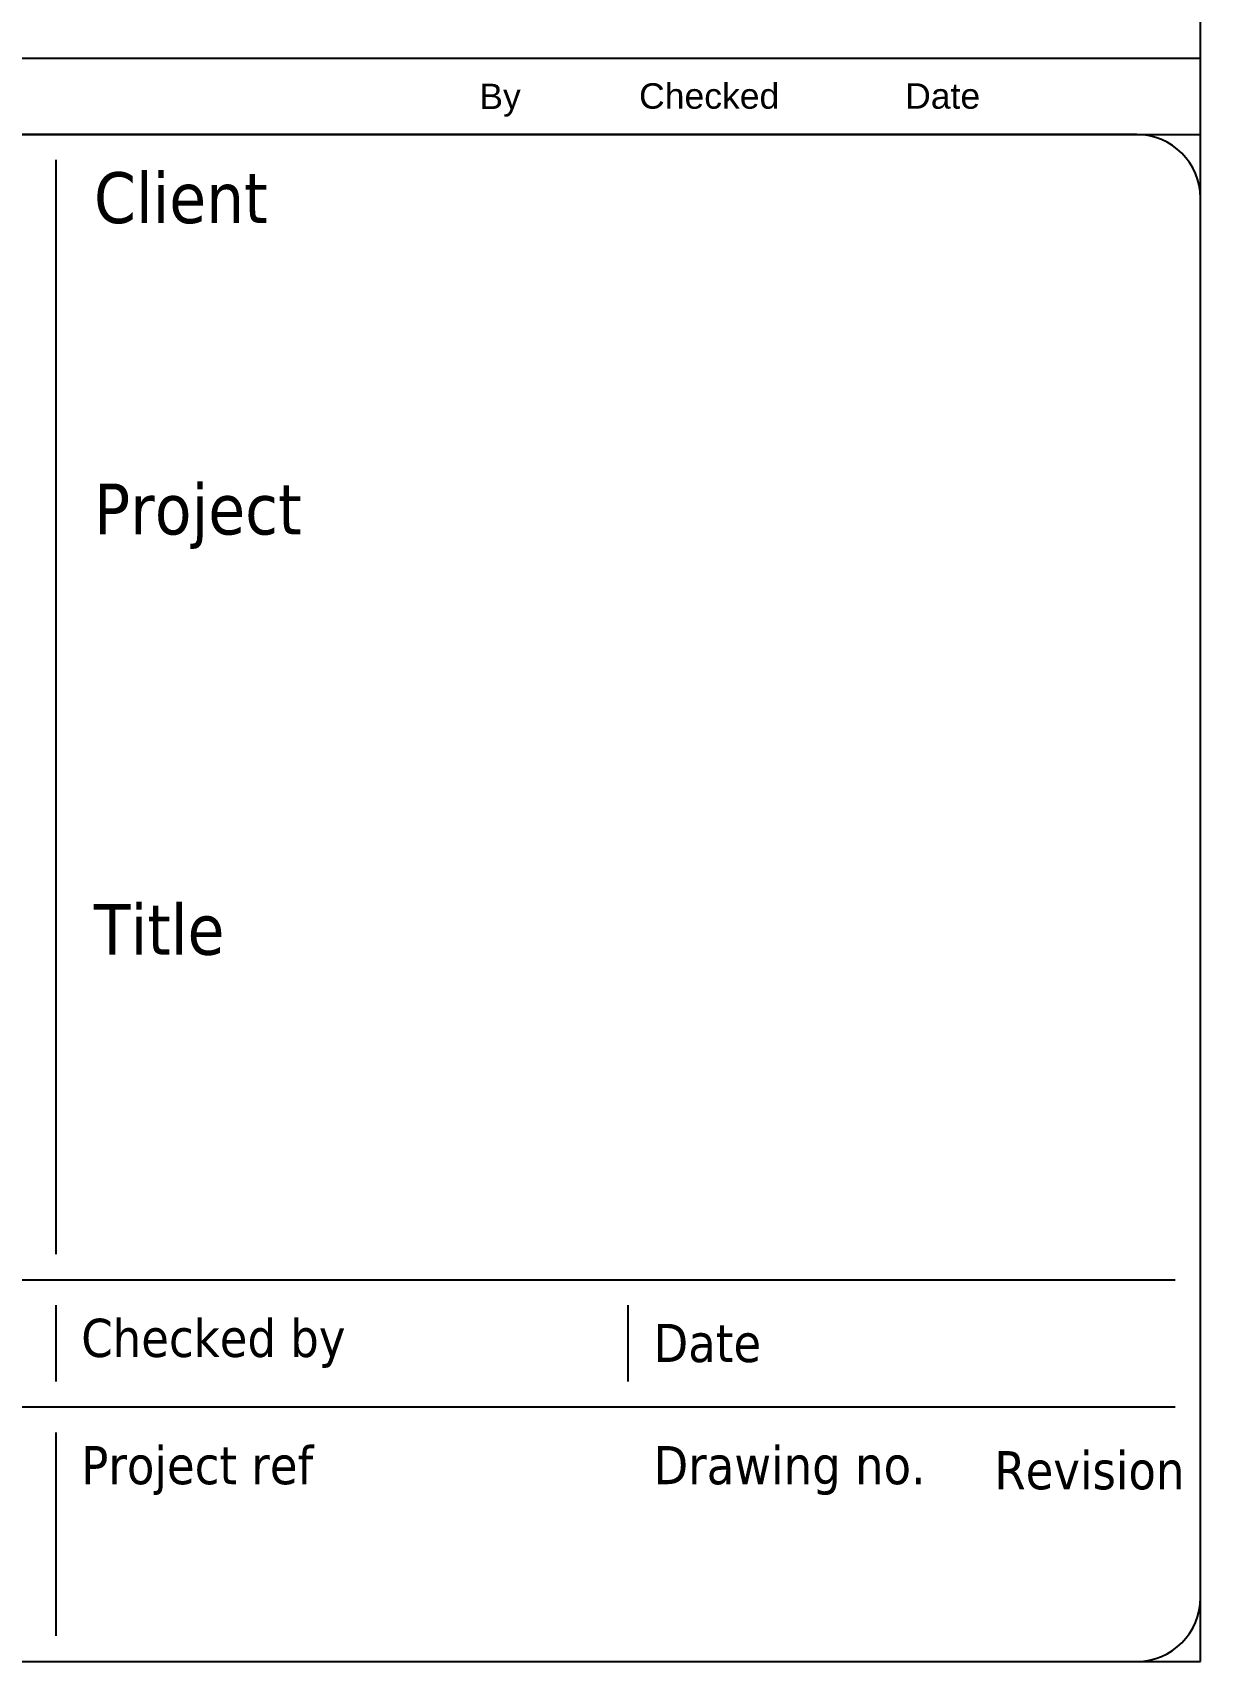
# Paper-space layout 'A1mask (portrait)' of a CAD drawing. Extents: x 0 to 565, y 0 to 805.
# Drawn here: x 473.2 to 565, y 0 to 128 of the extents above; entities that cross this region are included whole.
import ezdxf
from ezdxf.enums import TextEntityAlignment as Align

# ---------------------------------------------------------------- set-up
doc = ezdxf.new("R2010")
doc.units = 0
doc.layers.get('0').update_dxf_attribs({"linetype": 'CONTINUOUS'})
doc.layers.get('Defpoints').update_dxf_attribs({"linetype": 'CONTINUOUS'})
doc.layers.add('JPP_Mask', color=7, linetype='CONTINUOUS')
doc.styles.add('JPP', font='arial.ttf')

# ---------------------------------------------------------------- blocks, each defined once
blk = doc.blocks.new('A1mask (portrait)')
at = {"color": 154, "true_color": 0x004a91}
for p, q in [((560, 120), (390, 120)), ((475, 118), (475, 32)), ((565, 5), (565, 115)), ((387, 30), (563, 30)), ((475, 28), (475, 22)), ((520, 22), (520, 28)), ((387, 20), (563, 20)), ((475, 18), (475, 2)), ((390, 0), (560, 0))]:
    blk.add_line(p, q, dxfattribs=at)
for centre, start, end in [((560, 115), 0, 90), ((560, 5), 270, 0)]:
    blk.add_arc(centre, 5, start, end, dxfattribs=at)
at = {"layer": 'Defpoints'}
blk.add_lwpolyline([(565, 0), (565, 805), (0, 805), (0, 0)], close=True, dxfattribs=at)
blk.add_lwpolyline([(385, 0), (385, 120), (565, 120)], dxfattribs=at)
at = {"color": 2, "style": 'JPP'}
for s, insert, char_height, attachment_point in [('{\\fTahoma|b0|i0|c0|p34;Client}', (478, 115), 4, 4), ('{\\fTahoma|b0|i0|c0|p34;Project}', (478, 90), 4, 4), ('{\\fTahoma|b0|i0|c0|p34;Title}', (478, 57.5), 4, 4), ('{\\fTahoma|b0|i0|c0|p34;Checked by}', (477, 25), 3, 4), ('{\\fTahoma|b0|i0|c0|p34;Date}', (522, 25), 3, 4), ('{\\fTahoma|b0|i0|c0|p34;Project ref}', (477, 15), 3, 4), ('{\\fTahoma|b0|i0|c0|p34;Drawing no.}', (522, 15), 3, 4), ('{\\fTahoma|b0|i0|c0|p34;Revision}', (556.27, 15), 3, 5)]:
    blk.add_mtext(s, dxfattribs=dict(at, insert=insert, char_height=char_height, attachment_point=attachment_point))
at = {"color": 7, "style": 'JPP'}
for tag, p in [('Client', (498, 115)), ('Project1', (498, 90)), ('Project2', (498, 82.5)), ('Project3', (498, 75)), ('Title1', (498, 57.5)), ('Title2', (498, 50)), ('Title3', (498, 42.5)), ('Status', (390, 7.5))]:
    blk.add_attdef(tag, text='', height=3.5, dxfattribs=at).set_placement(p, align=Align.MIDDLE_LEFT)
at = {"color": 2, "style": 'JPP'}
for tag, p in [('Scale', (417.5, 25)), ('Drawn', (462.5, 25)), ('Checked', (507.5, 25)), ('Date', (552.5, 25))]:
    blk.add_attdef(tag, text='', height=2, dxfattribs=at).set_placement(p, align=Align.MIDDLE_CENTER)
at = {"color": 6, "style": 'JPP'}
for tag, p in [('Ref', (480, 7.5)), ('DrgNo.', (522, 7.5))]:
    blk.add_attdef(tag, text='', height=4, dxfattribs=at).set_placement(p, align=Align.MIDDLE_LEFT)
blk.add_attdef('Rev', text='', height=4, dxfattribs=at).set_placement((556.27, 7.5), align=Align.MIDDLE_CENTER)
blk = doc.blocks.new('A0A1revisionblock')
at = {"layer": 'Defpoints'}
for p, q in [((0, 6), (180, 6)), ((0, 0), (180, 0))]:
    blk.add_line(p, q, dxfattribs=at)
at = {"color": 2, "style": 'JPP'}
for s, p in [('Rev', (1.78, 2.03)), ('By', (123.3, 2)), ('Checked', (135.86, 2.03)), ('Date', (156.78, 2.03))]:
    blk.add_text(s, height=2, dxfattribs=at).set_placement(p)
at = {"color": 2, "style": 'JPP', "flags": 8}
for tag, p in [('RevLetter', (7.53, 2)), ('RevNote_001', (12.74, 2)), ('RevBy', (127.53, 2)), ('RevChecked', (148.03, 2)), ('RevDate', (164.03, 2))]:
    blk.add_attdef(tag, p, '', height=2, dxfattribs=at)

psp = doc.layouts.new('A1mask (portrait)')

# ---------------------------------------------------------------- block references
psp.add_blockref('A0A1revisionblock', (385, 120))
at = {"layer": 'JPP_Mask'}
psp.add_blockref('A1mask (portrait)', (0, 0), dxfattribs=at)

doc.saveas('drawing.dxf')
